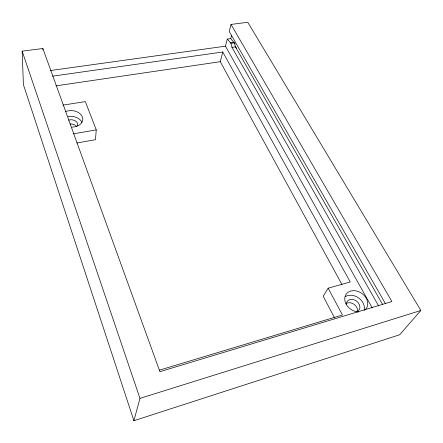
<?xml version="1.0" encoding="UTF-8"?>
<svg xmlns="http://www.w3.org/2000/svg" width="443" height="443" viewBox="0 0 443 443"><rect width="100%" height="100%" fill="white"/><g stroke="black" fill="none" stroke-linecap="round" stroke-linejoin="round"><path stroke-width="0.66" d="M62.984 105.107L85.333 101.602L96.253 129.882L95.472 139.695L76.75 143.006M341.941 284.484L220.282 61.693L222.757 51.997L52.54 76.179M372.253 307.924L225.454 46.172L227.276 39.073L230.737 38.607L235.172 43.951M231.03 24.431L391.9 301.528L159.934 371.671L42.86 48.508L22.15 51.155L23.407 84.641L133.908 420.712L399.641 334.775L420.85 310.477L247.775 22.288L231.03 24.431L229.225 31.475L385.41 303.544M230.737 38.607L231.606 35.268M133.908 420.712L139.96 398.384L22.15 51.155M222.757 51.997L350.241 281.936L328.174 288.199L323.191 296.201L334.554 317.858M139.96 398.384L420.85 310.477M159.214 370.226L342.439 314.979L328.174 288.199M73.15 133.858L96.253 129.882M55.884 85.87L220.282 61.693M50.546 70.515L225.454 46.172M227.276 39.073L230.875 43.325L231.944 47.312L235.427 46.82L236.651 48.492M230.515 42.689L233.998 42.212M230.875 43.325L234.358 42.844L235.427 46.82L382.735 304.695M231.944 47.312L378.627 305.93M42.86 48.508L42.871 49.865M65.597 111.597A11.308 8.245 4.1 0 1 82.298 116.814A11.308 8.245 4.1 0 1 71.893 127.097M68.084 116.564A11.202 8.223 3.9 0 1 81.949 122.44M70.022 124.029A6.418 4.735 3.8 0 1 76.667 126.499M346.044 303.621A7.276 5.759 36 0 1 353.974 304.269A7.276 5.759 36 0 1 357.412 311.54M68.571 120.114A6.462 4.74 3.9 0 1 75.426 120.989A6.462 4.74 3.9 0 1 77.536 125.895M358.708 311.966A12.354 9.685 35.5 0 1 344.765 297.995A12.354 9.685 35.5 0 1 360.641 292.629A12.354 9.685 35.5 0 1 365.093 309.807M346.232 304.191A7.332 5.781 35.8 0 1 356.593 301.146A7.332 5.781 35.8 0 1 356.427 311.828M345.496 296.517A12.227 9.635 35.8 0 1 358.946 298.161A12.227 9.635 35.8 0 1 364.152 310.526"/></g></svg>
